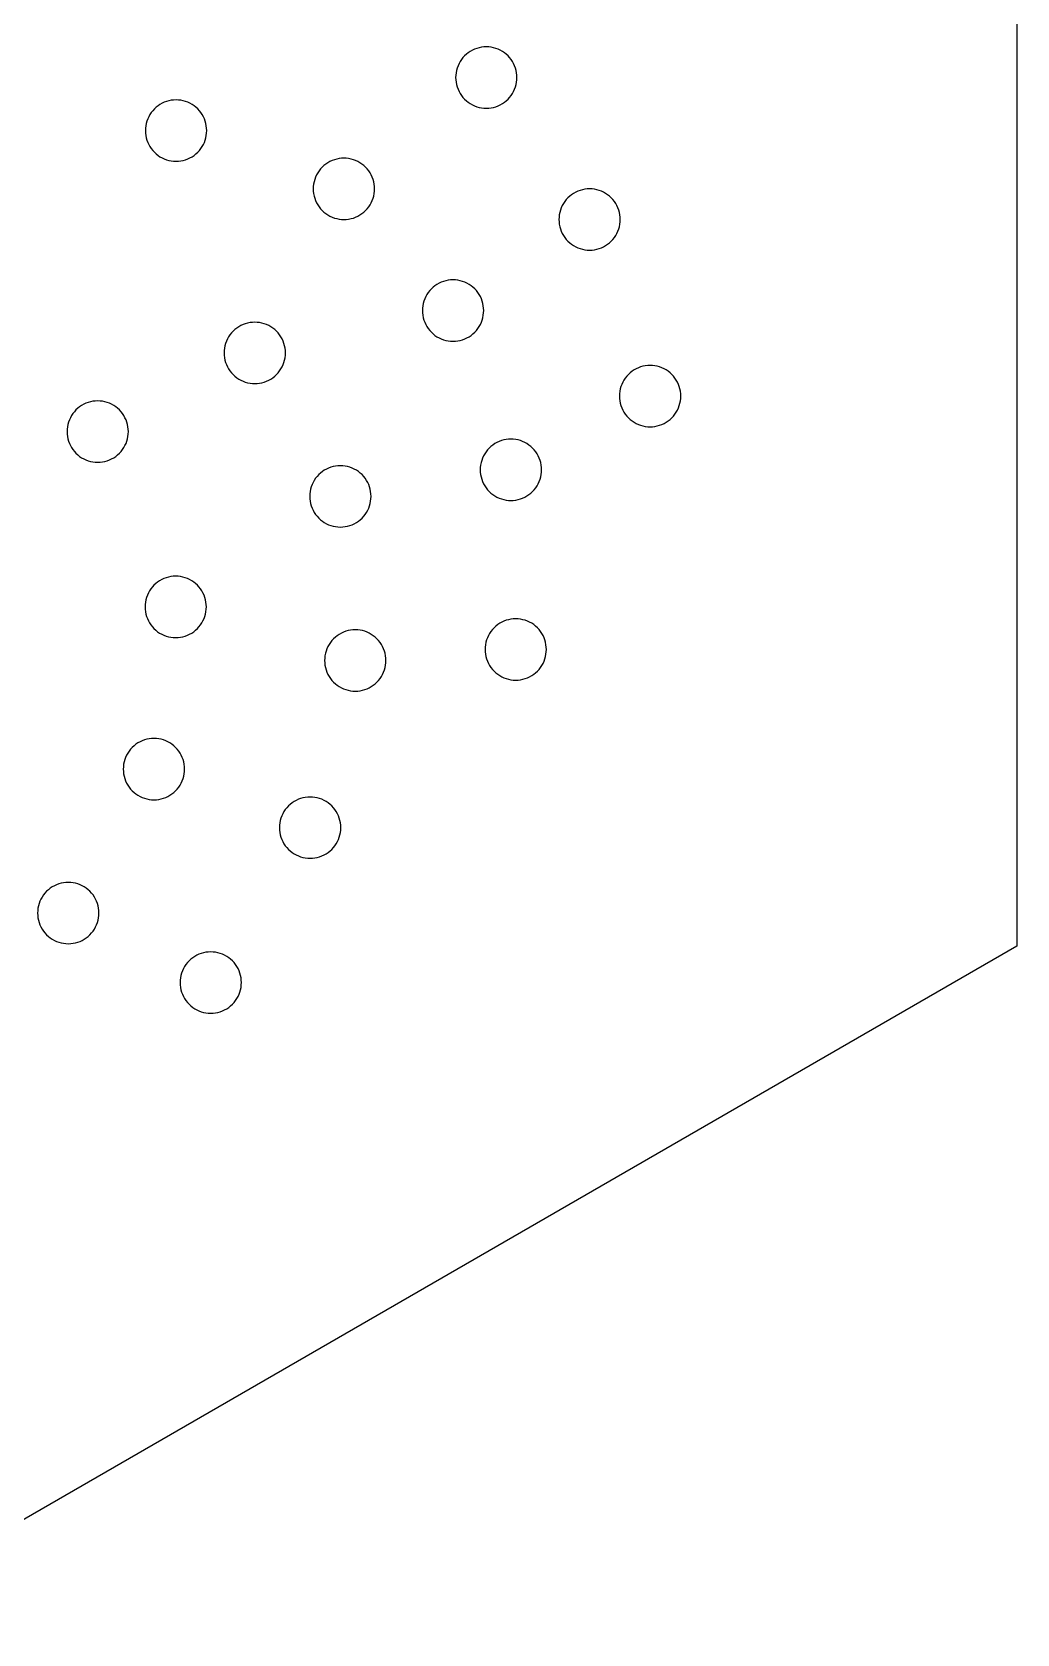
# Model space of a CAD drawing. Header units: millimetres. Extents: x 0 to 377, y 0 to 280.
# Drawn here: x 63.8 to 108.8, y 0.4 to 73.5 of the extents above; entities that cross this region are included whole.
import ezdxf

# ---------------------------------------------------------------- set-up
doc = ezdxf.new("R2010")
doc.units = ezdxf.units.MM
doc.layers.add('CUT', color=1, linetype='Continuous')

msp = doc.modelspace()

# ---------------------------------------------------------------- linework, layer by layer
at = {"layer": 'CUT'}
for points in [[(108.773, 31.8), (54.386, 0.4), (0, 31.8), (0, 94.6), (54.386, 126), (108.773, 94.6), (108.773, 31.8)], [(85.842, 70.931), (85.881, 71.034), (85.91, 71.14), (85.932, 71.247), (85.945, 71.356), (85.949, 71.466), (85.945, 71.576), (85.932, 71.685), (85.91, 71.793), (85.881, 71.899), (85.842, 72.002), (85.796, 72.102), (85.743, 72.198), (85.682, 72.289), (85.614, 72.376), (85.539, 72.456), (85.458, 72.531), (85.372, 72.599), (85.281, 72.66), (85.185, 72.714), (85.085, 72.76), (84.982, 72.798), (84.876, 72.828), (84.768, 72.849), (84.659, 72.862), (84.549, 72.866), (84.439, 72.862), (84.33, 72.849), (84.222, 72.828), (84.116, 72.798), (84.013, 72.76), (83.913, 72.714), (83.818, 72.66), (83.726, 72.599), (83.64, 72.531), (83.559, 72.456), (83.484, 72.376), (83.416, 72.289), (83.355, 72.198), (83.302, 72.102), (83.256, 72.002), (83.218, 71.899), (83.188, 71.793), (83.166, 71.685), (83.153, 71.576), (83.149, 71.466), (83.153, 71.356), (83.166, 71.247), (83.188, 71.14), (83.218, 71.034), (83.256, 70.931), (83.302, 70.831), (83.355, 70.735), (83.416, 70.643), (83.484, 70.557), (83.559, 70.476), (83.64, 70.402), (83.726, 70.334), (83.818, 70.273), (83.913, 70.219), (84.013, 70.173), (84.116, 70.135), (84.222, 70.105), (84.33, 70.084), (84.439, 70.071), (84.549, 70.066), (84.659, 70.071), (84.768, 70.084), (84.876, 70.105), (84.982, 70.135), (85.085, 70.173), (85.185, 70.219), (85.281, 70.273), (85.372, 70.334), (85.458, 70.402), (85.539, 70.476), (85.614, 70.557), (85.682, 70.643), (85.743, 70.735), (85.796, 70.831), (85.842, 70.931)], [(71.677, 68.506), (71.715, 68.61), (71.745, 68.715), (71.767, 68.823), (71.78, 68.932), (71.784, 69.042), (71.78, 69.152), (71.767, 69.261), (71.745, 69.369), (71.715, 69.475), (71.677, 69.578), (71.631, 69.678), (71.578, 69.774), (71.516, 69.865), (71.448, 69.951), (71.374, 70.032), (71.293, 70.107), (71.207, 70.175), (71.115, 70.236), (71.019, 70.29), (70.92, 70.336), (70.816, 70.374), (70.711, 70.404), (70.603, 70.425), (70.494, 70.438), (70.384, 70.442), (70.274, 70.438), (70.165, 70.425), (70.057, 70.404), (69.951, 70.374), (69.848, 70.336), (69.748, 70.29), (69.652, 70.236), (69.561, 70.175), (69.475, 70.107), (69.394, 70.032), (69.319, 69.951), (69.251, 69.865), (69.19, 69.774), (69.136, 69.678), (69.09, 69.578), (69.052, 69.475), (69.023, 69.369), (69.001, 69.261), (68.988, 69.152), (68.984, 69.042), (68.988, 68.932), (69.001, 68.823), (69.023, 68.715), (69.052, 68.61), (69.09, 68.506), (69.136, 68.407), (69.19, 68.311), (69.251, 68.219), (69.319, 68.133), (69.394, 68.052), (69.475, 67.978), (69.561, 67.91), (69.652, 67.849), (69.748, 67.795), (69.848, 67.749), (69.951, 67.711), (70.057, 67.681), (70.165, 67.659), (70.274, 67.647), (70.384, 67.642), (70.494, 67.647), (70.603, 67.659), (70.711, 67.681), (70.816, 67.711), (70.92, 67.749), (71.019, 67.795), (71.115, 67.849), (71.207, 67.91), (71.293, 67.978), (71.374, 68.052), (71.448, 68.133), (71.516, 68.219), (71.578, 68.311), (71.631, 68.407), (71.677, 68.506)], [(79.339, 65.848), (79.377, 65.951), (79.407, 66.056), (79.428, 66.164), (79.441, 66.273), (79.445, 66.383), (79.441, 66.493), (79.428, 66.602), (79.407, 66.71), (79.377, 66.816), (79.339, 66.919), (79.293, 67.019), (79.239, 67.115), (79.178, 67.206), (79.11, 67.292), (79.035, 67.373), (78.954, 67.448), (78.868, 67.516), (78.777, 67.577), (78.681, 67.631), (78.581, 67.677), (78.478, 67.715), (78.372, 67.745), (78.264, 67.766), (78.155, 67.779), (78.045, 67.783), (77.935, 67.779), (77.826, 67.766), (77.718, 67.745), (77.613, 67.715), (77.509, 67.677), (77.41, 67.631), (77.314, 67.577), (77.222, 67.516), (77.136, 67.448), (77.055, 67.373), (76.981, 67.292), (76.913, 67.206), (76.852, 67.115), (76.798, 67.019), (76.752, 66.919), (76.714, 66.816), (76.684, 66.71), (76.662, 66.602), (76.65, 66.493), (76.645, 66.383), (76.65, 66.273), (76.662, 66.164), (76.684, 66.056), (76.714, 65.951), (76.752, 65.848), (76.798, 65.748), (76.852, 65.652), (76.913, 65.56), (76.981, 65.474), (77.055, 65.393), (77.136, 65.319), (77.222, 65.251), (77.314, 65.19), (77.41, 65.136), (77.509, 65.09), (77.613, 65.052), (77.718, 65.022), (77.826, 65.001), (77.935, 64.988), (78.045, 64.983), (78.155, 64.988), (78.264, 65.001), (78.372, 65.022), (78.478, 65.052), (78.581, 65.09), (78.681, 65.136), (78.777, 65.19), (78.868, 65.251), (78.954, 65.319), (79.035, 65.393), (79.11, 65.474), (79.178, 65.56), (79.239, 65.652), (79.293, 65.748), (79.339, 65.848)], [(90.557, 64.448), (90.595, 64.551), (90.625, 64.656), (90.647, 64.764), (90.66, 64.873), (90.664, 64.983), (90.66, 65.093), (90.647, 65.202), (90.625, 65.31), (90.595, 65.416), (90.557, 65.519), (90.511, 65.619), (90.458, 65.715), (90.397, 65.806), (90.329, 65.893), (90.254, 65.973), (90.173, 66.048), (90.087, 66.116), (89.996, 66.177), (89.9, 66.231), (89.8, 66.277), (89.697, 66.315), (89.591, 66.345), (89.483, 66.366), (89.374, 66.379), (89.264, 66.383), (89.154, 66.379), (89.045, 66.366), (88.937, 66.345), (88.831, 66.315), (88.728, 66.277), (88.628, 66.231), (88.533, 66.177), (88.441, 66.116), (88.355, 66.048), (88.274, 65.973), (88.199, 65.893), (88.131, 65.806), (88.07, 65.715), (88.017, 65.619), (87.971, 65.519), (87.933, 65.416), (87.903, 65.31), (87.881, 65.202), (87.868, 65.093), (87.864, 64.983), (87.868, 64.873), (87.881, 64.764), (87.903, 64.656), (87.933, 64.551), (87.971, 64.448), (88.017, 64.348), (88.07, 64.252), (88.131, 64.16), (88.199, 64.074), (88.274, 63.993), (88.355, 63.919), (88.441, 63.851), (88.533, 63.79), (88.628, 63.736), (88.728, 63.69), (88.831, 63.652), (88.937, 63.622), (89.045, 63.601), (89.154, 63.588), (89.264, 63.583), (89.374, 63.588), (89.483, 63.601), (89.591, 63.622), (89.697, 63.652), (89.8, 63.69), (89.9, 63.736), (89.996, 63.79), (90.087, 63.851), (90.173, 63.919), (90.254, 63.993), (90.329, 64.074), (90.397, 64.16), (90.458, 64.252), (90.511, 64.348), (90.557, 64.448)], [(84.322, 60.291), (84.36, 60.394), (84.39, 60.5), (84.412, 60.608), (84.425, 60.717), (84.429, 60.827), (84.425, 60.937), (84.412, 61.046), (84.39, 61.154), (84.36, 61.26), (84.322, 61.363), (84.276, 61.463), (84.223, 61.559), (84.162, 61.65), (84.094, 61.736), (84.019, 61.817), (83.938, 61.892), (83.852, 61.96), (83.76, 62.021), (83.665, 62.074), (83.565, 62.12), (83.462, 62.158), (83.356, 62.188), (83.248, 62.21), (83.139, 62.223), (83.029, 62.227), (82.919, 62.223), (82.81, 62.21), (82.702, 62.188), (82.596, 62.158), (82.493, 62.12), (82.393, 62.074), (82.297, 62.021), (82.206, 61.96), (82.12, 61.892), (82.039, 61.817), (81.964, 61.736), (81.896, 61.65), (81.835, 61.559), (81.782, 61.463), (81.736, 61.363), (81.697, 61.26), (81.668, 61.154), (81.646, 61.046), (81.633, 60.937), (81.629, 60.827), (81.633, 60.717), (81.646, 60.608), (81.668, 60.5), (81.697, 60.394), (81.736, 60.291), (81.782, 60.191), (81.835, 60.096), (81.896, 60.004), (81.964, 59.918), (82.039, 59.837), (82.12, 59.762), (82.206, 59.694), (82.297, 59.633), (82.393, 59.58), (82.493, 59.534), (82.596, 59.496), (82.702, 59.466), (82.81, 59.444), (82.919, 59.431), (83.029, 59.427), (83.139, 59.431), (83.248, 59.444), (83.356, 59.466), (83.462, 59.496), (83.565, 59.534), (83.665, 59.58), (83.76, 59.633), (83.852, 59.694), (83.938, 59.762), (84.019, 59.837), (84.094, 59.918), (84.162, 60.004), (84.223, 60.096), (84.276, 60.191), (84.322, 60.291)], [(75.274, 58.357), (75.312, 58.46), (75.341, 58.566), (75.363, 58.673), (75.376, 58.783), (75.38, 58.892), (75.376, 59.002), (75.363, 59.111), (75.341, 59.219), (75.312, 59.325), (75.274, 59.428), (75.228, 59.528), (75.174, 59.624), (75.113, 59.715), (75.045, 59.802), (74.97, 59.882), (74.889, 59.957), (74.803, 60.025), (74.712, 60.086), (74.616, 60.14), (74.516, 60.186), (74.413, 60.224), (74.307, 60.254), (74.199, 60.275), (74.09, 60.288), (73.98, 60.292), (73.87, 60.288), (73.761, 60.275), (73.653, 60.254), (73.547, 60.224), (73.444, 60.186), (73.345, 60.14), (73.249, 60.086), (73.157, 60.025), (73.071, 59.957), (72.99, 59.882), (72.916, 59.802), (72.847, 59.715), (72.786, 59.624), (72.733, 59.528), (72.687, 59.428), (72.649, 59.325), (72.619, 59.219), (72.597, 59.111), (72.584, 59.002), (72.58, 58.892), (72.584, 58.783), (72.597, 58.673), (72.619, 58.566), (72.649, 58.46), (72.687, 58.357), (72.733, 58.257), (72.786, 58.161), (72.847, 58.069), (72.916, 57.983), (72.99, 57.902), (73.071, 57.828), (73.157, 57.76), (73.249, 57.699), (73.345, 57.645), (73.444, 57.599), (73.547, 57.561), (73.653, 57.531), (73.761, 57.51), (73.87, 57.497), (73.98, 57.492), (74.09, 57.497), (74.199, 57.51), (74.307, 57.531), (74.413, 57.561), (74.516, 57.599), (74.616, 57.645), (74.712, 57.699), (74.803, 57.76), (74.889, 57.828), (74.97, 57.902), (75.045, 57.983), (75.113, 58.069), (75.174, 58.161), (75.228, 58.257), (75.274, 58.357)], [(93.32, 56.384), (93.358, 56.487), (93.388, 56.593), (93.409, 56.701), (93.422, 56.81), (93.426, 56.92), (93.422, 57.03), (93.409, 57.139), (93.388, 57.247), (93.358, 57.353), (93.32, 57.456), (93.274, 57.556), (93.22, 57.652), (93.159, 57.743), (93.091, 57.829), (93.016, 57.91), (92.936, 57.985), (92.849, 58.053), (92.758, 58.114), (92.662, 58.168), (92.562, 58.214), (92.459, 58.252), (92.353, 58.281), (92.245, 58.303), (92.136, 58.316), (92.026, 58.32), (91.917, 58.316), (91.807, 58.303), (91.7, 58.281), (91.594, 58.252), (91.491, 58.214), (91.391, 58.168), (91.295, 58.114), (91.203, 58.053), (91.117, 57.985), (91.036, 57.91), (90.962, 57.829), (90.894, 57.743), (90.833, 57.652), (90.779, 57.556), (90.733, 57.456), (90.695, 57.353), (90.665, 57.247), (90.644, 57.139), (90.631, 57.03), (90.626, 56.92), (90.631, 56.81), (90.644, 56.701), (90.665, 56.593), (90.695, 56.487), (90.733, 56.384), (90.779, 56.285), (90.833, 56.189), (90.894, 56.097), (90.962, 56.011), (91.036, 55.93), (91.117, 55.856), (91.203, 55.787), (91.295, 55.726), (91.391, 55.673), (91.491, 55.627), (91.594, 55.589), (91.7, 55.559), (91.807, 55.537), (91.917, 55.524), (92.026, 55.52), (92.136, 55.524), (92.245, 55.537), (92.353, 55.559), (92.459, 55.589), (92.562, 55.627), (92.662, 55.673), (92.758, 55.726), (92.849, 55.787), (92.936, 55.856), (93.016, 55.93), (93.091, 56.011), (93.159, 56.097), (93.22, 56.189), (93.274, 56.285), (93.32, 56.384)], [(68.054, 54.663), (68.1, 54.763), (68.139, 54.866), (68.168, 54.972), (68.19, 55.08), (68.203, 55.189), (68.207, 55.299), (68.203, 55.409), (68.19, 55.518), (68.168, 55.626), (68.139, 55.732), (68.1, 55.835), (68.054, 55.935), (68.001, 56.031), (67.94, 56.122), (67.872, 56.208), (67.797, 56.289), (67.716, 56.364), (67.63, 56.432), (67.539, 56.493), (67.443, 56.546), (67.343, 56.592), (67.24, 56.63), (67.134, 56.66), (67.026, 56.682), (66.917, 56.695), (66.807, 56.699), (66.697, 56.695), (66.588, 56.682), (66.48, 56.66), (66.374, 56.63), (66.271, 56.592), (66.171, 56.546), (66.076, 56.493), (65.984, 56.432), (65.898, 56.364), (65.817, 56.289), (65.742, 56.208), (65.674, 56.122), (65.613, 56.031), (65.56, 55.935), (65.514, 55.835), (65.476, 55.732), (65.446, 55.626), (65.424, 55.518), (65.411, 55.409), (65.407, 55.299), (65.411, 55.189), (65.424, 55.08), (65.446, 54.972), (65.476, 54.866), (65.514, 54.763), (65.56, 54.663), (65.613, 54.568), (65.674, 54.476), (65.742, 54.39), (65.817, 54.309), (65.898, 54.234), (65.984, 54.166), (66.076, 54.105), (66.171, 54.052), (66.271, 54.006), (66.374, 53.968), (66.48, 53.938), (66.588, 53.916), (66.697, 53.903), (66.807, 53.899), (66.917, 53.903), (67.026, 53.916), (67.134, 53.938), (67.24, 53.968), (67.343, 54.006), (67.443, 54.052), (67.539, 54.105), (67.63, 54.166), (67.716, 54.234), (67.797, 54.309), (67.872, 54.39), (67.94, 54.476), (68.001, 54.568), (68.054, 54.663)], [(86.964, 53.019), (87.002, 53.122), (87.032, 53.228), (87.053, 53.336), (87.066, 53.445), (87.07, 53.555), (87.066, 53.665), (87.053, 53.774), (87.032, 53.882), (87.002, 53.987), (86.964, 54.091), (86.918, 54.19), (86.864, 54.286), (86.803, 54.378), (86.735, 54.464), (86.66, 54.545), (86.58, 54.619), (86.493, 54.687), (86.402, 54.749), (86.306, 54.802), (86.206, 54.848), (86.103, 54.886), (85.997, 54.916), (85.889, 54.938), (85.78, 54.951), (85.67, 54.955), (85.56, 54.951), (85.451, 54.938), (85.344, 54.916), (85.238, 54.886), (85.135, 54.848), (85.035, 54.802), (84.939, 54.749), (84.847, 54.687), (84.761, 54.619), (84.68, 54.545), (84.606, 54.464), (84.538, 54.378), (84.477, 54.286), (84.423, 54.19), (84.377, 54.091), (84.339, 53.987), (84.309, 53.882), (84.288, 53.774), (84.275, 53.665), (84.27, 53.555), (84.275, 53.445), (84.288, 53.336), (84.309, 53.228), (84.339, 53.122), (84.377, 53.019), (84.423, 52.919), (84.477, 52.823), (84.538, 52.732), (84.606, 52.646), (84.68, 52.565), (84.761, 52.49), (84.847, 52.422), (84.939, 52.361), (85.035, 52.307), (85.135, 52.261), (85.238, 52.223), (85.344, 52.194), (85.451, 52.172), (85.56, 52.159), (85.67, 52.155), (85.78, 52.159), (85.889, 52.172), (85.997, 52.194), (86.103, 52.223), (86.206, 52.261), (86.306, 52.307), (86.402, 52.361), (86.493, 52.422), (86.58, 52.49), (86.66, 52.565), (86.735, 52.646), (86.803, 52.732), (86.864, 52.823), (86.918, 52.919), (86.964, 53.019)], [(79.179, 51.807), (79.217, 51.91), (79.247, 52.016), (79.268, 52.124), (79.281, 52.233), (79.286, 52.343), (79.281, 52.453), (79.268, 52.562), (79.247, 52.67), (79.217, 52.775), (79.179, 52.879), (79.133, 52.978), (79.079, 53.074), (79.018, 53.166), (78.95, 53.252), (78.876, 53.333), (78.795, 53.407), (78.709, 53.475), (78.617, 53.536), (78.521, 53.59), (78.421, 53.636), (78.318, 53.674), (78.212, 53.704), (78.105, 53.726), (77.995, 53.738), (77.886, 53.743), (77.776, 53.738), (77.667, 53.726), (77.559, 53.704), (77.453, 53.674), (77.35, 53.636), (77.25, 53.59), (77.154, 53.536), (77.063, 53.475), (76.976, 53.407), (76.896, 53.333), (76.821, 53.252), (76.753, 53.166), (76.692, 53.074), (76.638, 52.978), (76.592, 52.879), (76.554, 52.775), (76.524, 52.67), (76.503, 52.562), (76.49, 52.453), (76.486, 52.343), (76.49, 52.233), (76.503, 52.124), (76.524, 52.016), (76.554, 51.91), (76.592, 51.807), (76.638, 51.707), (76.692, 51.611), (76.753, 51.52), (76.821, 51.434), (76.896, 51.353), (76.976, 51.278), (77.063, 51.21), (77.154, 51.149), (77.25, 51.095), (77.35, 51.049), (77.453, 51.011), (77.559, 50.981), (77.667, 50.96), (77.776, 50.947), (77.886, 50.943), (77.995, 50.947), (78.105, 50.96), (78.212, 50.981), (78.318, 51.011), (78.421, 51.049), (78.521, 51.095), (78.617, 51.149), (78.709, 51.21), (78.795, 51.278), (78.876, 51.353), (78.95, 51.434), (79.018, 51.52), (79.079, 51.611), (79.133, 51.707), (79.179, 51.807)], [(71.661, 46.761), (71.699, 46.864), (71.729, 46.969), (71.751, 47.077), (71.764, 47.186), (71.768, 47.296), (71.764, 47.406), (71.751, 47.515), (71.729, 47.623), (71.699, 47.729), (71.661, 47.832), (71.615, 47.932), (71.562, 48.028), (71.5, 48.119), (71.432, 48.206), (71.358, 48.286), (71.277, 48.361), (71.191, 48.429), (71.099, 48.49), (71.003, 48.544), (70.904, 48.59), (70.8, 48.628), (70.695, 48.658), (70.587, 48.679), (70.478, 48.692), (70.368, 48.696), (70.258, 48.692), (70.149, 48.679), (70.041, 48.658), (69.935, 48.628), (69.832, 48.59), (69.732, 48.544), (69.636, 48.49), (69.545, 48.429), (69.459, 48.361), (69.378, 48.286), (69.303, 48.206), (69.235, 48.119), (69.174, 48.028), (69.12, 47.932), (69.074, 47.832), (69.036, 47.729), (69.007, 47.623), (68.985, 47.515), (68.972, 47.406), (68.968, 47.296), (68.972, 47.186), (68.985, 47.077), (69.007, 46.969), (69.036, 46.864), (69.074, 46.761), (69.12, 46.661), (69.174, 46.565), (69.235, 46.473), (69.303, 46.387), (69.378, 46.306), (69.459, 46.232), (69.545, 46.164), (69.636, 46.103), (69.732, 46.049), (69.832, 46.003), (69.935, 45.965), (70.041, 45.935), (70.149, 45.914), (70.258, 45.901), (70.368, 45.896), (70.478, 45.901), (70.587, 45.914), (70.695, 45.935), (70.8, 45.965), (70.904, 46.003), (71.003, 46.049), (71.099, 46.103), (71.191, 46.164), (71.277, 46.232), (71.358, 46.306), (71.432, 46.387), (71.5, 46.473), (71.562, 46.565), (71.615, 46.661), (71.661, 46.761)], [(79.814, 44.213), (79.86, 44.313), (79.898, 44.416), (79.928, 44.521), (79.949, 44.629), (79.962, 44.738), (79.966, 44.848), (79.962, 44.958), (79.949, 45.067), (79.928, 45.175), (79.898, 45.281), (79.86, 45.384), (79.814, 45.484), (79.76, 45.58), (79.699, 45.671), (79.631, 45.758), (79.556, 45.838), (79.476, 45.913), (79.389, 45.981), (79.298, 46.042), (79.202, 46.096), (79.102, 46.142), (78.999, 46.18), (78.893, 46.21), (78.785, 46.231), (78.676, 46.244), (78.566, 46.248), (78.457, 46.244), (78.347, 46.231), (78.24, 46.21), (78.134, 46.18), (78.031, 46.142), (77.931, 46.096), (77.835, 46.042), (77.743, 45.981), (77.657, 45.913), (77.576, 45.838), (77.502, 45.758), (77.434, 45.671), (77.373, 45.58), (77.319, 45.484), (77.273, 45.384), (77.235, 45.281), (77.205, 45.175), (77.184, 45.067), (77.171, 44.958), (77.166, 44.848), (77.171, 44.738), (77.184, 44.629), (77.205, 44.521), (77.235, 44.416), (77.273, 44.313), (77.319, 44.213), (77.373, 44.117), (77.434, 44.025), (77.502, 43.939), (77.576, 43.858), (77.657, 43.784), (77.743, 43.716), (77.835, 43.655), (77.931, 43.601), (78.031, 43.555), (78.134, 43.517), (78.24, 43.487), (78.347, 43.466), (78.457, 43.453), (78.566, 43.448), (78.676, 43.453), (78.785, 43.466), (78.893, 43.487), (78.999, 43.517), (79.102, 43.555), (79.202, 43.601), (79.298, 43.655), (79.389, 43.716), (79.476, 43.784), (79.556, 43.858), (79.631, 43.939), (79.699, 44.025), (79.76, 44.117), (79.814, 44.213)], [(87.138, 44.715), (87.184, 44.815), (87.222, 44.918), (87.252, 45.024), (87.273, 45.132), (87.286, 45.241), (87.291, 45.351), (87.286, 45.461), (87.273, 45.57), (87.252, 45.678), (87.222, 45.784), (87.184, 45.887), (87.138, 45.987), (87.084, 46.082), (87.023, 46.174), (86.955, 46.26), (86.881, 46.341), (86.8, 46.415), (86.714, 46.484), (86.622, 46.545), (86.526, 46.598), (86.426, 46.644), (86.323, 46.682), (86.218, 46.712), (86.11, 46.734), (86.001, 46.747), (85.891, 46.751), (85.781, 46.747), (85.672, 46.734), (85.564, 46.712), (85.458, 46.682), (85.355, 46.644), (85.255, 46.598), (85.159, 46.545), (85.068, 46.484), (84.981, 46.415), (84.901, 46.341), (84.826, 46.26), (84.758, 46.174), (84.697, 46.082), (84.643, 45.987), (84.597, 45.887), (84.559, 45.784), (84.529, 45.678), (84.508, 45.57), (84.495, 45.461), (84.491, 45.351), (84.495, 45.241), (84.508, 45.132), (84.529, 45.024), (84.559, 44.918), (84.597, 44.815), (84.643, 44.715), (84.697, 44.619), (84.758, 44.528), (84.826, 44.442), (84.901, 44.361), (84.981, 44.286), (85.068, 44.218), (85.159, 44.157), (85.255, 44.104), (85.355, 44.057), (85.458, 44.019), (85.564, 43.99), (85.672, 43.968), (85.781, 43.955), (85.891, 43.951), (86.001, 43.955), (86.11, 43.968), (86.218, 43.99), (86.323, 44.019), (86.426, 44.057), (86.526, 44.104), (86.622, 44.157), (86.714, 44.218), (86.8, 44.286), (86.881, 44.361), (86.955, 44.442), (87.023, 44.528), (87.084, 44.619), (87.138, 44.715)], [(70.669, 39.353), (70.707, 39.456), (70.737, 39.562), (70.758, 39.67), (70.771, 39.779), (70.775, 39.889), (70.771, 39.999), (70.758, 40.108), (70.737, 40.216), (70.707, 40.321), (70.669, 40.425), (70.623, 40.524), (70.569, 40.62), (70.508, 40.712), (70.44, 40.798), (70.365, 40.879), (70.285, 40.953), (70.198, 41.021), (70.107, 41.082), (70.011, 41.136), (69.911, 41.182), (69.808, 41.22), (69.702, 41.25), (69.594, 41.272), (69.485, 41.284), (69.375, 41.289), (69.265, 41.284), (69.156, 41.272), (69.049, 41.25), (68.943, 41.22), (68.84, 41.182), (68.74, 41.136), (68.644, 41.082), (68.552, 41.021), (68.466, 40.953), (68.385, 40.879), (68.311, 40.798), (68.243, 40.712), (68.182, 40.62), (68.128, 40.524), (68.082, 40.425), (68.044, 40.321), (68.014, 40.216), (67.993, 40.108), (67.98, 39.999), (67.975, 39.889), (67.98, 39.779), (67.993, 39.67), (68.014, 39.562), (68.044, 39.456), (68.082, 39.353), (68.128, 39.253), (68.182, 39.157), (68.243, 39.066), (68.311, 38.98), (68.385, 38.899), (68.466, 38.824), (68.552, 38.756), (68.644, 38.695), (68.74, 38.641), (68.84, 38.595), (68.943, 38.557), (69.049, 38.527), (69.156, 38.506), (69.265, 38.493), (69.375, 38.489), (69.485, 38.493), (69.594, 38.506), (69.702, 38.527), (69.808, 38.557), (69.911, 38.595), (70.011, 38.641), (70.107, 38.695), (70.198, 38.756), (70.285, 38.824), (70.365, 38.899), (70.44, 38.98), (70.508, 39.066), (70.569, 39.157), (70.623, 39.253), (70.669, 39.353)], [(77.798, 36.679), (77.836, 36.783), (77.865, 36.888), (77.887, 36.996), (77.9, 37.105), (77.904, 37.215), (77.9, 37.325), (77.887, 37.434), (77.865, 37.542), (77.836, 37.648), (77.798, 37.751), (77.751, 37.851), (77.698, 37.947), (77.637, 38.038), (77.569, 38.124), (77.494, 38.205), (77.413, 38.28), (77.327, 38.348), (77.236, 38.409), (77.14, 38.463), (77.04, 38.509), (76.937, 38.547), (76.831, 38.577), (76.723, 38.598), (76.614, 38.611), (76.504, 38.615), (76.394, 38.611), (76.285, 38.598), (76.177, 38.577), (76.071, 38.547), (75.968, 38.509), (75.868, 38.463), (75.773, 38.409), (75.681, 38.348), (75.595, 38.28), (75.514, 38.205), (75.44, 38.124), (75.371, 38.038), (75.31, 37.947), (75.257, 37.851), (75.211, 37.751), (75.173, 37.648), (75.143, 37.542), (75.121, 37.434), (75.108, 37.325), (75.104, 37.215), (75.108, 37.105), (75.121, 36.996), (75.143, 36.888), (75.173, 36.783), (75.211, 36.679), (75.257, 36.58), (75.31, 36.484), (75.371, 36.392), (75.44, 36.306), (75.514, 36.225), (75.595, 36.151), (75.681, 36.083), (75.773, 36.022), (75.868, 35.968), (75.968, 35.922), (76.071, 35.884), (76.177, 35.854), (76.285, 35.832), (76.394, 35.82), (76.504, 35.815), (76.614, 35.82), (76.723, 35.832), (76.831, 35.854), (76.937, 35.884), (77.04, 35.922), (77.14, 35.968), (77.236, 36.022), (77.327, 36.083), (77.413, 36.151), (77.494, 36.225), (77.569, 36.306), (77.637, 36.392), (77.698, 36.484), (77.751, 36.58), (77.798, 36.679)], [(66.758, 32.782), (66.796, 32.885), (66.826, 32.991), (66.848, 33.099), (66.861, 33.208), (66.865, 33.318), (66.861, 33.428), (66.848, 33.537), (66.826, 33.645), (66.796, 33.75), (66.758, 33.854), (66.712, 33.953), (66.659, 34.049), (66.597, 34.141), (66.529, 34.227), (66.455, 34.308), (66.374, 34.382), (66.288, 34.45), (66.196, 34.512), (66.1, 34.565), (66.001, 34.611), (65.897, 34.649), (65.792, 34.679), (65.684, 34.701), (65.575, 34.714), (65.465, 34.718), (65.355, 34.714), (65.246, 34.701), (65.138, 34.679), (65.032, 34.649), (64.929, 34.611), (64.829, 34.565), (64.733, 34.512), (64.642, 34.45), (64.556, 34.382), (64.475, 34.308), (64.4, 34.227), (64.332, 34.141), (64.271, 34.049), (64.217, 33.953), (64.171, 33.854), (64.133, 33.75), (64.104, 33.645), (64.082, 33.537), (64.069, 33.428), (64.065, 33.318), (64.069, 33.208), (64.082, 33.099), (64.104, 32.991), (64.133, 32.885), (64.171, 32.782), (64.217, 32.682), (64.271, 32.586), (64.332, 32.495), (64.4, 32.409), (64.475, 32.328), (64.556, 32.253), (64.642, 32.185), (64.733, 32.124), (64.829, 32.07), (64.929, 32.024), (65.032, 31.986), (65.138, 31.957), (65.246, 31.935), (65.355, 31.922), (65.465, 31.918), (65.575, 31.922), (65.684, 31.935), (65.792, 31.957), (65.897, 31.986), (66.001, 32.024), (66.1, 32.07), (66.196, 32.124), (66.288, 32.185), (66.374, 32.253), (66.455, 32.328), (66.529, 32.409), (66.597, 32.495), (66.659, 32.586), (66.712, 32.682), (66.758, 32.782)], [(73.261, 29.606), (73.299, 29.709), (73.329, 29.815), (73.35, 29.922), (73.363, 30.032), (73.367, 30.141), (73.363, 30.251), (73.35, 30.36), (73.329, 30.468), (73.299, 30.574), (73.261, 30.677), (73.215, 30.777), (73.161, 30.873), (73.1, 30.964), (73.032, 31.051), (72.957, 31.131), (72.877, 31.206), (72.79, 31.274), (72.699, 31.335), (72.603, 31.389), (72.503, 31.435), (72.4, 31.473), (72.294, 31.503), (72.186, 31.524), (72.077, 31.537), (71.967, 31.541), (71.858, 31.537), (71.748, 31.524), (71.641, 31.503), (71.535, 31.473), (71.432, 31.435), (71.332, 31.389), (71.236, 31.335), (71.145, 31.274), (71.058, 31.206), (70.977, 31.131), (70.903, 31.051), (70.835, 30.964), (70.774, 30.873), (70.72, 30.777), (70.674, 30.677), (70.636, 30.574), (70.606, 30.468), (70.585, 30.36), (70.572, 30.251), (70.567, 30.141), (70.572, 30.032), (70.585, 29.922), (70.606, 29.815), (70.636, 29.709), (70.674, 29.606), (70.72, 29.506), (70.774, 29.41), (70.835, 29.318), (70.903, 29.232), (70.977, 29.151), (71.058, 29.077), (71.145, 29.009), (71.236, 28.948), (71.332, 28.894), (71.432, 28.848), (71.535, 28.81), (71.641, 28.78), (71.748, 28.759), (71.858, 28.746), (71.967, 28.741), (72.077, 28.746), (72.186, 28.759), (72.294, 28.78), (72.4, 28.81), (72.503, 28.848), (72.603, 28.894), (72.699, 28.948), (72.79, 29.009), (72.877, 29.077), (72.957, 29.151), (73.032, 29.232), (73.1, 29.318), (73.161, 29.41), (73.215, 29.506), (73.261, 29.606)]]:
    msp.add_lwpolyline(points, close=True, dxfattribs=at)

doc.saveas('drawing.dxf')
